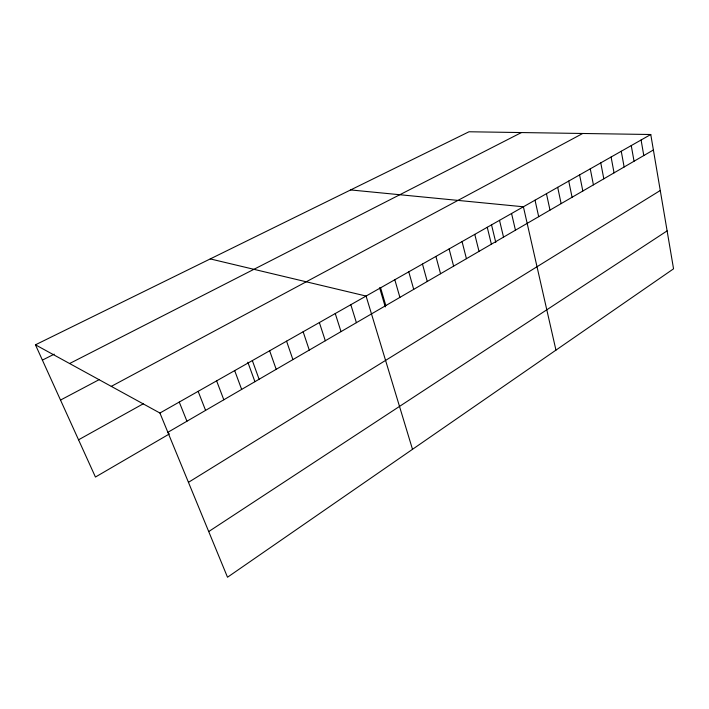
<?xml version="1.0" encoding="UTF-8"?>
<svg xmlns="http://www.w3.org/2000/svg" width="709" height="709" viewBox="0 0 709 709"><rect width="100%" height="100%" fill="white"/><g stroke="black" fill="none" stroke-linecap="round" stroke-linejoin="round"><path stroke-width="1.06" d="M208.712 531.564L667.116 230.877M188.452 482.342L660.265 190.499M169.495 433.873L95.44 477.042L35.45 344.813L469.004 131.768L650.765 134.506L673.55 268.817L227.509 577.232L159.924 413.028L35.45 344.813M167.865 432.313L653.388 149.98M159.924 413.028L650.765 134.506M78.548 439.802L143.413 403.705M111.286 386.37L582.718 133.478M60.522 400.071L99.366 379.528M69.615 363.531L521.434 132.556M42.389 360.11L54.239 354.163M350.636 189.932L523.402 206.78L555.953 350.131M210.254 258.909L366.074 296.052L412.505 449.32M179.253 402.065L186.937 421.226M198.148 391.341L205.583 410.387M216.617 380.857L223.814 399.779M234.679 370.612L241.654 389.409M247.84 362.219L254.93 381.717M252.351 360.58L259.104 379.262M269.65 350.769L276.191 369.327M286.569 341.162L292.906 359.605M303.142 331.759L309.275 350.086M319.369 322.56L325.316 340.763M335.251 313.538L341.02 331.626M350.822 304.71L356.405 322.684M380.582 287.819L385.829 305.57M379.59 287.73L385.271 306.9M394.816 279.745L399.903 297.381M408.774 271.822L413.71 289.352M422.467 264.049L427.261 281.473M435.911 256.419L440.564 273.745M449.107 248.939L453.618 266.15M462.055 241.583L466.433 258.696M474.773 234.369L479.018 251.376M487.251 227.288L491.381 244.188M491.452 224.531L495.786 242.451M499.517 220.331L503.523 237.134M511.561 213.489L515.452 230.195M535.029 200.177L538.689 216.688M546.453 193.69L550.007 210.103M557.691 187.318L561.138 203.634M568.733 181.052L572.074 197.27M579.59 174.893L582.833 191.013M590.269 168.831L593.415 184.863M600.762 162.875L603.82 178.81M611.096 157.017L614.056 172.854M621.252 151.247L624.133 166.996M631.249 145.575L634.041 161.235M641.087 140.001L643.79 155.563"/></g></svg>
